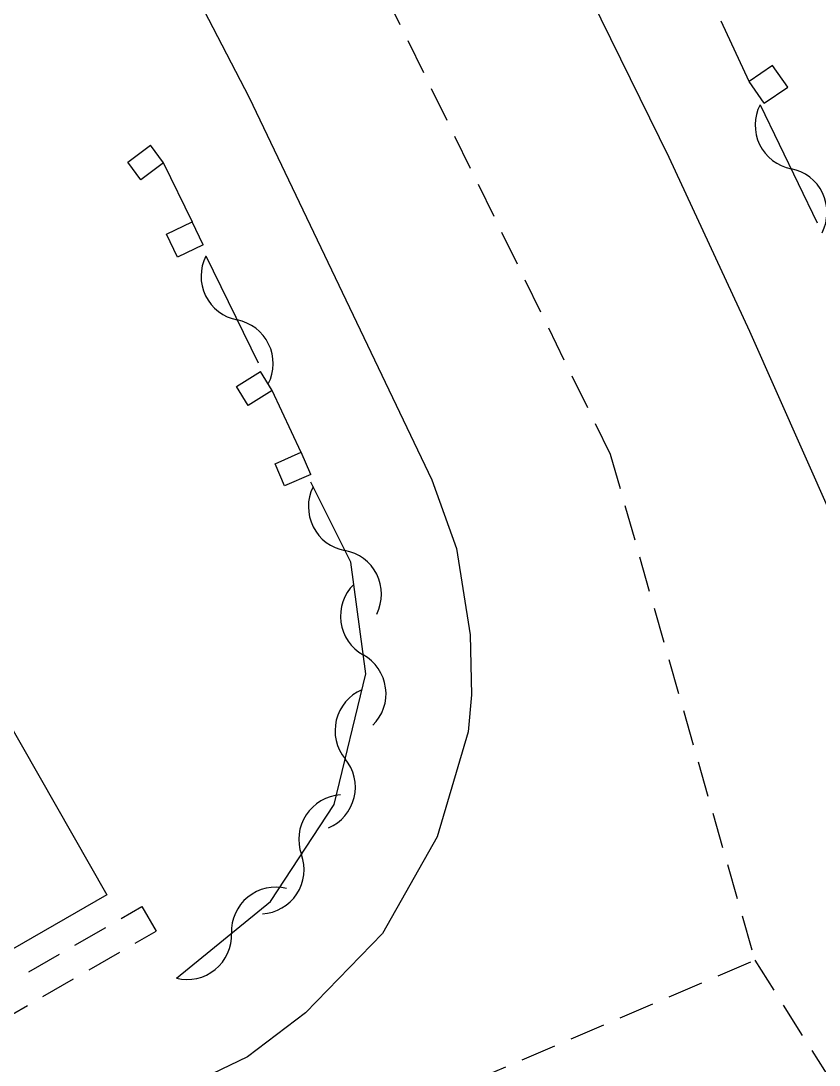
# Model space of a CAD drawing. Header units: millimetres. Extents: x 134000 to 135000, y 131000 to 132000.
# Drawn here: x 134265.83 to 134277.06, y 131435.9 to 131450.59 of the extents above; entities that cross this region are included whole.
import ezdxf

# ---------------------------------------------------------------- set-up
doc = ezdxf.new("R2010")
doc.units = ezdxf.units.MM
doc.linetypes.add('DASHED', pattern=[0.75, 0.5, -0.25])
doc.layers.get('0').update_dxf_attribs({"linetype": 'CONTINUOUS'})
for name, color, linetype in [('W0001', 6, 'DASHED'), ('W0008', 7, 'CONTINUOUS'), ('W0100', 7, 'CONTINUOUS'), ('W0105', 7, 'CONTINUOUS'), ('W0112', 1, 'DASHED'), ('W0310', 3, 'CONTINUOUS')]:
    doc.layers.add(name, color=color, linetype=linetype)

# ---------------------------------------------------------------- blocks, each defined once
blk = doc.blocks.new('t310o')
at = {"color": 0, "linetype": 'Continuous'}
for centre, start, end in [((0.5, -0.375), 36.8699, 143.1303), ((-0.5, 0.375), 216.8699, 323.1304)]:
    blk.add_arc(centre, 0.625, start, end, dxfattribs=at)

msp = doc.modelspace()

# ---------------------------------------------------------------- linework, layer by layer
at = {"layer": 'W0001'}
for points in [[(134264.713, 131462.062), (134269.294, 131454.356), (134274.122, 131444.494), (134276.155, 131437.378), (134279.836, 131431.562), (134292.24, 131403.859), (134298.388, 131390.024), (134300.942, 131383.918), (134304.039, 131376.07), (134310.323, 131359.694), (134326.292, 131341.759)], [(134130.036, 131341.852), (134133.158, 131344.527), (134135.776, 131346.514), (134147.01, 131354.496), (134156.655, 131361.328), (134160.164, 131364.318), (134163.596, 131367.916), (134168.082, 131372.26), (134174.206, 131376.706), (134191.15, 131388.734), (134222.086, 131410.692), (134236.134, 131420.666), (134240.456, 131423.624), (134245.467, 131426.29), (134250.698, 131428.331), (134259.606, 131431.258), (134270.122, 131434.798), (134276.155, 131437.378)]]:
    msp.add_lwpolyline(points, dxfattribs=at)
at = {"layer": 'W0008'}
for points in [[(134295.372, 131402.919), (134292.927, 131408.339), (134286.678, 131422.413), (134279.344, 131438.879), (134279.144, 131439.333), (134276.088, 131446.222), (134274.951, 131448.668), (134273.451, 131451.727), (134270.866, 131456.681), (134269.03, 131459.781), (134267.466, 131462.312), (134266.924, 131463.184)], [(134262.596, 131460.797), (134263.194, 131459.829), (134264.36, 131457.978), (134267.256, 131452.959), (134269.043, 131449.51), (134271.614, 131444.133), (134271.958, 131443.169), (134272.151, 131441.956), (134272.17, 131441.109), (134272.122, 131440.592), (134271.687, 131439.113), (134270.916, 131437.754), (134269.834, 131436.639), (134269.016, 131436.021), (134268.521, 131435.782), (134267.107, 131435.27), (134259.237, 131432.707)]]:
    msp.add_lwpolyline(points, dxfattribs=at)
at = {"layer": 'W0100'}
msp.add_lwpolyline([(134263.915, 131443.768), (134267.037, 131438.3), (134260.21, 131434.368)], dxfattribs=at)
at = {"layer": 'W0105'}
for p, q in [((134276.077, 131449.737), (134275.684, 131450.586)), ((134268.246, 131447.758), (134267.838, 131448.592)), ((134269.772, 131444.521), (134269.367, 131445.391))]:
    msp.add_line(p, q, dxfattribs=at)
at = {"layer": 'W0112'}
for points in [[(134276.289, 131449.43), (134276.618, 131449.658), (134276.406, 131449.964), (134276.077, 131449.737), (134276.077, 131449.737), (134276.077, 131449.737), (134276.077, 131449.737), (134276.077, 131449.737), (134276.077, 131449.737), (134276.077, 131449.737), (134276.077, 131449.737), (134276.077, 131449.737), (134276.077, 131449.737), (134276.077, 131449.737), (134276.077, 131449.737), (134276.077, 131449.737), (134276.077, 131449.737), (134276.077, 131449.737), (134276.077, 131449.737), (134276.077, 131449.737), (134276.077, 131449.737), (134276.077, 131449.737), (134276.077, 131449.737), (134276.077, 131449.737), (134276.077, 131449.737), (134276.077, 131449.737), (134276.077, 131449.737), (134276.077, 131449.737), (134276.077, 131449.737), (134276.077, 131449.737), (134276.077, 131449.737), (134276.077, 131449.737), (134276.077, 131449.737), (134276.077, 131449.737), (134276.077, 131449.737), (134276.077, 131449.737), (134276.077, 131449.737), (134276.077, 131449.737), (134276.077, 131449.737), (134276.077, 131449.737), (134276.077, 131449.737), (134276.077, 131449.737), (134276.077, 131449.737), (134276.077, 131449.737), (134276.077, 131449.737), (134276.077, 131449.737), (134276.077, 131449.737), (134276.077, 131449.737), (134276.077, 131449.737), (134276.077, 131449.737), (134276.077, 131449.737), (134276.077, 131449.737), (134276.077, 131449.737), (134276.077, 131449.737), (134276.077, 131449.737), (134276.077, 131449.737), (134276.077, 131449.737), (134276.077, 131449.737), (134276.077, 131449.737), (134276.077, 131449.737), (134276.077, 131449.737), (134276.077, 131449.737), (134276.077, 131449.737), (134276.077, 131449.737), (134276.077, 131449.737), (134276.077, 131449.737), (134276.077, 131449.737), (134276.077, 131449.737), (134276.077, 131449.737), (134276.077, 131449.737), (134276.077, 131449.737), (134276.077, 131449.737), (134276.077, 131449.737), (134276.077, 131449.737), (134276.077, 131449.737), (134276.077, 131449.737), (134276.077, 131449.737), (134276.077, 131449.737), (134276.077, 131449.737), (134276.077, 131449.737), (134276.077, 131449.737), (134276.077, 131449.737), (134276.077, 131449.737), (134276.077, 131449.737), (134276.077, 131449.737), (134276.077, 131449.737), (134276.077, 131449.737), (134276.077, 131449.737), (134276.077, 131449.737), (134276.077, 131449.737), (134276.077, 131449.737), (134276.077, 131449.737), (134276.077, 131449.737), (134276.077, 131449.737), (134276.077, 131449.737), (134276.077, 131449.737), (134276.077, 131449.737), (134276.077, 131449.737), (134276.077, 131449.737), (134276.077, 131449.737), (134276.077, 131449.737), (134276.077, 131449.737), (134276.077, 131449.737), (134276.077, 131449.737), (134276.077, 131449.737), (134276.077, 131449.737), (134276.077, 131449.737), (134276.077, 131449.737), (134276.077, 131449.737), (134276.077, 131449.737), (134276.077, 131449.737), (134276.077, 131449.737), (134276.077, 131449.737), (134276.077, 131449.737), (134276.077, 131449.737), (134276.077, 131449.737), (134276.077, 131449.737), (134276.077, 131449.737), (134276.077, 131449.737), (134276.077, 131449.737)], [(134276.289, 131449.43), (134276.077, 131449.737), (134276.077, 131449.737), (134276.077, 131449.737), (134276.077, 131449.737), (134276.077, 131449.737), (134276.077, 131449.737), (134276.077, 131449.737), (134276.077, 131449.737), (134276.077, 131449.737), (134276.077, 131449.737), (134276.077, 131449.737), (134276.077, 131449.737), (134276.077, 131449.737), (134276.077, 131449.737), (134276.077, 131449.737), (134276.077, 131449.737), (134276.077, 131449.737), (134276.077, 131449.737), (134276.077, 131449.737), (134276.077, 131449.737), (134276.077, 131449.737), (134276.077, 131449.737), (134276.077, 131449.737), (134276.077, 131449.737), (134276.077, 131449.737), (134276.077, 131449.737), (134276.077, 131449.737), (134276.077, 131449.737), (134276.077, 131449.737), (134276.077, 131449.737), (134276.077, 131449.737), (134276.077, 131449.737), (134276.077, 131449.737), (134276.077, 131449.737), (134276.077, 131449.737), (134276.077, 131449.737), (134276.077, 131449.737), (134276.077, 131449.737), (134276.077, 131449.737), (134276.077, 131449.737), (134276.077, 131449.737), (134276.077, 131449.737), (134276.077, 131449.737), (134276.077, 131449.737), (134276.077, 131449.737), (134276.077, 131449.737), (134276.077, 131449.737), (134276.077, 131449.737), (134276.077, 131449.737), (134276.077, 131449.737), (134276.077, 131449.737), (134276.077, 131449.737), (134276.077, 131449.737), (134276.077, 131449.737), (134276.077, 131449.737), (134276.077, 131449.737), (134276.077, 131449.737), (134276.077, 131449.737), (134276.077, 131449.737), (134276.077, 131449.737), (134276.077, 131449.737), (134276.077, 131449.737), (134276.077, 131449.737), (134276.077, 131449.737), (134276.077, 131449.737), (134276.077, 131449.737), (134276.077, 131449.737), (134276.077, 131449.737), (134276.077, 131449.737), (134276.077, 131449.737), (134276.077, 131449.737), (134276.077, 131449.737), (134276.077, 131449.737), (134276.077, 131449.737), (134276.077, 131449.737), (134276.077, 131449.737), (134276.077, 131449.737), (134276.077, 131449.737), (134276.077, 131449.737), (134276.077, 131449.737), (134276.077, 131449.737), (134276.077, 131449.737), (134276.077, 131449.737), (134276.077, 131449.737), (134276.077, 131449.737), (134276.077, 131449.737), (134276.077, 131449.737), (134276.077, 131449.737), (134276.077, 131449.737), (134276.077, 131449.737), (134276.077, 131449.737), (134276.077, 131449.737), (134276.077, 131449.737), (134276.077, 131449.737), (134276.077, 131449.737), (134276.077, 131449.737), (134276.077, 131449.737), (134276.077, 131449.737), (134276.077, 131449.737), (134276.077, 131449.737), (134276.077, 131449.737), (134276.077, 131449.737), (134276.077, 131449.737), (134276.077, 131449.737), (134276.077, 131449.737), (134276.077, 131449.737), (134276.077, 131449.737), (134276.077, 131449.737), (134276.077, 131449.737), (134276.077, 131449.737), (134276.077, 131449.737), (134276.077, 131449.737), (134276.077, 131449.737), (134276.077, 131449.737), (134276.077, 131449.737), (134276.077, 131449.737), (134276.077, 131449.737), (134276.077, 131449.737), (134276.077, 131449.737)], [(134267.838, 131448.591), (134267.516, 131448.355), (134267.333, 131448.604), (134267.655, 131448.841), (134267.655, 131448.841), (134267.655, 131448.841), (134267.655, 131448.841), (134267.655, 131448.841), (134267.655, 131448.841), (134267.655, 131448.841), (134267.655, 131448.841), (134267.655, 131448.841), (134267.655, 131448.841), (134267.655, 131448.841), (134267.655, 131448.841), (134267.655, 131448.841), (134267.655, 131448.841), (134267.655, 131448.841), (134267.655, 131448.841), (134267.655, 131448.841), (134267.655, 131448.841), (134267.655, 131448.841), (134267.655, 131448.841), (134267.655, 131448.841), (134267.655, 131448.841), (134267.655, 131448.841), (134267.655, 131448.841), (134267.655, 131448.841), (134267.655, 131448.841), (134267.655, 131448.841), (134267.655, 131448.841), (134267.655, 131448.841), (134267.655, 131448.841), (134267.655, 131448.841), (134267.655, 131448.841), (134267.655, 131448.841), (134267.655, 131448.841), (134267.655, 131448.841), (134267.655, 131448.841), (134267.655, 131448.841), (134267.655, 131448.841), (134267.655, 131448.841), (134267.655, 131448.841), (134267.655, 131448.841), (134267.655, 131448.841), (134267.655, 131448.841), (134267.655, 131448.841), (134267.655, 131448.841), (134267.655, 131448.841), (134267.655, 131448.841), (134267.655, 131448.841), (134267.655, 131448.841), (134267.655, 131448.841), (134267.655, 131448.841), (134267.655, 131448.841), (134267.655, 131448.841), (134267.655, 131448.841), (134267.655, 131448.841), (134267.655, 131448.841), (134267.655, 131448.841), (134267.655, 131448.841), (134267.655, 131448.841), (134267.655, 131448.841), (134267.655, 131448.841), (134267.655, 131448.841), (134267.655, 131448.841), (134267.655, 131448.841), (134267.655, 131448.841), (134267.655, 131448.841), (134267.655, 131448.841), (134267.655, 131448.841), (134267.655, 131448.841), (134267.655, 131448.841), (134267.655, 131448.841), (134267.655, 131448.841), (134267.655, 131448.841), (134267.655, 131448.841), (134267.655, 131448.841), (134267.655, 131448.841), (134267.655, 131448.841), (134267.655, 131448.841), (134267.655, 131448.841), (134267.655, 131448.841), (134267.655, 131448.841), (134267.655, 131448.841), (134267.655, 131448.841), (134267.655, 131448.841), (134267.655, 131448.841), (134267.655, 131448.841), (134267.655, 131448.841), (134267.655, 131448.841), (134267.655, 131448.841), (134267.655, 131448.841), (134267.655, 131448.841), (134267.655, 131448.841), (134267.655, 131448.841), (134267.655, 131448.841), (134267.655, 131448.841), (134267.655, 131448.841), (134267.655, 131448.841), (134267.655, 131448.841), (134267.655, 131448.841), (134267.655, 131448.841), (134267.655, 131448.841), (134267.655, 131448.841), (134267.655, 131448.841), (134267.655, 131448.841), (134267.655, 131448.841), (134267.655, 131448.841), (134267.655, 131448.841), (134267.655, 131448.841), (134267.655, 131448.841), (134267.655, 131448.841), (134267.655, 131448.841), (134267.655, 131448.841), (134267.655, 131448.841), (134267.655, 131448.841), (134267.655, 131448.841), (134267.655, 131448.841), (134267.655, 131448.841)], [(134267.838, 131448.591), (134267.655, 131448.841), (134267.655, 131448.841), (134267.655, 131448.841), (134267.655, 131448.841), (134267.655, 131448.841), (134267.655, 131448.841), (134267.655, 131448.841), (134267.655, 131448.841), (134267.655, 131448.841), (134267.655, 131448.841), (134267.655, 131448.841), (134267.655, 131448.841), (134267.655, 131448.841), (134267.655, 131448.841), (134267.655, 131448.841), (134267.655, 131448.841), (134267.655, 131448.841), (134267.655, 131448.841), (134267.655, 131448.841), (134267.655, 131448.841), (134267.655, 131448.841), (134267.655, 131448.841), (134267.655, 131448.841), (134267.655, 131448.841), (134267.655, 131448.841), (134267.655, 131448.841), (134267.655, 131448.841), (134267.655, 131448.841), (134267.655, 131448.841), (134267.655, 131448.841), (134267.655, 131448.841), (134267.655, 131448.841), (134267.655, 131448.841), (134267.655, 131448.841), (134267.655, 131448.841), (134267.655, 131448.841), (134267.655, 131448.841), (134267.655, 131448.841), (134267.655, 131448.841), (134267.655, 131448.841), (134267.655, 131448.841), (134267.655, 131448.841), (134267.655, 131448.841), (134267.655, 131448.841), (134267.655, 131448.841), (134267.655, 131448.841), (134267.655, 131448.841), (134267.655, 131448.841), (134267.655, 131448.841), (134267.655, 131448.841), (134267.655, 131448.841), (134267.655, 131448.841), (134267.655, 131448.841), (134267.655, 131448.841), (134267.655, 131448.841), (134267.655, 131448.841), (134267.655, 131448.841), (134267.655, 131448.841), (134267.655, 131448.841), (134267.655, 131448.841), (134267.655, 131448.841), (134267.655, 131448.841), (134267.655, 131448.841), (134267.655, 131448.841), (134267.655, 131448.841), (134267.655, 131448.841), (134267.655, 131448.841), (134267.655, 131448.841), (134267.655, 131448.841), (134267.655, 131448.841), (134267.655, 131448.841), (134267.655, 131448.841), (134267.655, 131448.841), (134267.655, 131448.841), (134267.655, 131448.841), (134267.655, 131448.841), (134267.655, 131448.841), (134267.655, 131448.841), (134267.655, 131448.841), (134267.655, 131448.841), (134267.655, 131448.841), (134267.655, 131448.841), (134267.655, 131448.841), (134267.655, 131448.841), (134267.655, 131448.841), (134267.655, 131448.841), (134267.655, 131448.841), (134267.655, 131448.841), (134267.655, 131448.841), (134267.655, 131448.841), (134267.655, 131448.841), (134267.655, 131448.841), (134267.655, 131448.841), (134267.655, 131448.841), (134267.655, 131448.841), (134267.655, 131448.841), (134267.655, 131448.841), (134267.655, 131448.841), (134267.655, 131448.841), (134267.655, 131448.841), (134267.655, 131448.841), (134267.655, 131448.841), (134267.655, 131448.841), (134267.655, 131448.841), (134267.655, 131448.841), (134267.655, 131448.841), (134267.655, 131448.841), (134267.655, 131448.841), (134267.655, 131448.841), (134267.655, 131448.841), (134267.655, 131448.841), (134267.655, 131448.841), (134267.655, 131448.841), (134267.655, 131448.841), (134267.655, 131448.841), (134267.655, 131448.841), (134267.655, 131448.841), (134267.655, 131448.841), (134267.655, 131448.841)], [(134268.395, 131447.442), (134268.035, 131447.268), (134267.88, 131447.589), (134268.241, 131447.763), (134268.241, 131447.763), (134268.241, 131447.763), (134268.241, 131447.763), (134268.241, 131447.763), (134268.241, 131447.763), (134268.241, 131447.763), (134268.241, 131447.763), (134268.241, 131447.763), (134268.241, 131447.763), (134268.241, 131447.763), (134268.241, 131447.763), (134268.241, 131447.763), (134268.241, 131447.763), (134268.241, 131447.763), (134268.241, 131447.763), (134268.241, 131447.763), (134268.241, 131447.763), (134268.241, 131447.763), (134268.241, 131447.763), (134268.241, 131447.763), (134268.241, 131447.763), (134268.241, 131447.763), (134268.241, 131447.763), (134268.241, 131447.763), (134268.241, 131447.763), (134268.241, 131447.763), (134268.241, 131447.763), (134268.241, 131447.763), (134268.241, 131447.763), (134268.241, 131447.763), (134268.241, 131447.763), (134268.241, 131447.763), (134268.241, 131447.763), (134268.241, 131447.763), (134268.241, 131447.763), (134268.241, 131447.763), (134268.241, 131447.763), (134268.241, 131447.763), (134268.241, 131447.763), (134268.241, 131447.763), (134268.241, 131447.763), (134268.241, 131447.763), (134268.241, 131447.763), (134268.241, 131447.763), (134268.241, 131447.763), (134268.241, 131447.763), (134268.241, 131447.763), (134268.241, 131447.763), (134268.241, 131447.763), (134268.241, 131447.763), (134268.241, 131447.763), (134268.241, 131447.763), (134268.241, 131447.763), (134268.241, 131447.763), (134268.241, 131447.763), (134268.241, 131447.763), (134268.241, 131447.763), (134268.241, 131447.763), (134268.241, 131447.763), (134268.241, 131447.763), (134268.241, 131447.763), (134268.241, 131447.763), (134268.241, 131447.763), (134268.241, 131447.763), (134268.241, 131447.763), (134268.241, 131447.763), (134268.241, 131447.763), (134268.241, 131447.763), (134268.241, 131447.763), (134268.241, 131447.763), (134268.241, 131447.763), (134268.241, 131447.763), (134268.241, 131447.763), (134268.241, 131447.763), (134268.241, 131447.763), (134268.241, 131447.763), (134268.241, 131447.763), (134268.241, 131447.763), (134268.241, 131447.763), (134268.241, 131447.763), (134268.241, 131447.763), (134268.241, 131447.763), (134268.241, 131447.763), (134268.241, 131447.763), (134268.241, 131447.763), (134268.241, 131447.763), (134268.241, 131447.763), (134268.241, 131447.763), (134268.241, 131447.763), (134268.241, 131447.763), (134268.241, 131447.763), (134268.241, 131447.763), (134268.241, 131447.763), (134268.241, 131447.763), (134268.241, 131447.763), (134268.241, 131447.763), (134268.241, 131447.763), (134268.241, 131447.763), (134268.241, 131447.763), (134268.241, 131447.763), (134268.241, 131447.763), (134268.241, 131447.763), (134268.241, 131447.763), (134268.241, 131447.763), (134268.241, 131447.763), (134268.241, 131447.763), (134268.241, 131447.763), (134268.241, 131447.763), (134268.241, 131447.763), (134268.241, 131447.763), (134268.241, 131447.763), (134268.241, 131447.763), (134268.241, 131447.763), (134268.241, 131447.763), (134268.241, 131447.763), (134268.241, 131447.763)], [(134268.395, 131447.442), (134268.241, 131447.763), (134268.241, 131447.763), (134268.241, 131447.763), (134268.241, 131447.763), (134268.241, 131447.763), (134268.241, 131447.763), (134268.241, 131447.763), (134268.241, 131447.763), (134268.241, 131447.763), (134268.241, 131447.763), (134268.241, 131447.763), (134268.241, 131447.763), (134268.241, 131447.763), (134268.241, 131447.763), (134268.241, 131447.763), (134268.241, 131447.763), (134268.241, 131447.763), (134268.241, 131447.763), (134268.241, 131447.763), (134268.241, 131447.763), (134268.241, 131447.763), (134268.241, 131447.763), (134268.241, 131447.763), (134268.241, 131447.763), (134268.241, 131447.763), (134268.241, 131447.763), (134268.241, 131447.763), (134268.241, 131447.763), (134268.241, 131447.763), (134268.241, 131447.763), (134268.241, 131447.763), (134268.241, 131447.763), (134268.241, 131447.763), (134268.241, 131447.763), (134268.241, 131447.763), (134268.241, 131447.763), (134268.241, 131447.763), (134268.241, 131447.763), (134268.241, 131447.763), (134268.241, 131447.763), (134268.241, 131447.763), (134268.241, 131447.763), (134268.241, 131447.763), (134268.241, 131447.763), (134268.241, 131447.763), (134268.241, 131447.763), (134268.241, 131447.763), (134268.241, 131447.763), (134268.241, 131447.763), (134268.241, 131447.763), (134268.241, 131447.763), (134268.241, 131447.763), (134268.241, 131447.763), (134268.241, 131447.763), (134268.241, 131447.763), (134268.241, 131447.763), (134268.241, 131447.763), (134268.241, 131447.763), (134268.241, 131447.763), (134268.241, 131447.763), (134268.241, 131447.763), (134268.241, 131447.763), (134268.241, 131447.763), (134268.241, 131447.763), (134268.241, 131447.763), (134268.241, 131447.763), (134268.241, 131447.763), (134268.241, 131447.763), (134268.241, 131447.763), (134268.241, 131447.763), (134268.241, 131447.763), (134268.241, 131447.763), (134268.241, 131447.763), (134268.241, 131447.763), (134268.241, 131447.763), (134268.241, 131447.763), (134268.241, 131447.763), (134268.241, 131447.763), (134268.241, 131447.763), (134268.241, 131447.763), (134268.241, 131447.763), (134268.241, 131447.763), (134268.241, 131447.763), (134268.241, 131447.763), (134268.241, 131447.763), (134268.241, 131447.763), (134268.241, 131447.763), (134268.241, 131447.763), (134268.241, 131447.763), (134268.241, 131447.763), (134268.241, 131447.763), (134268.241, 131447.763), (134268.241, 131447.763), (134268.241, 131447.763), (134268.241, 131447.763), (134268.241, 131447.763), (134268.241, 131447.763), (134268.241, 131447.763), (134268.241, 131447.763), (134268.241, 131447.763), (134268.241, 131447.763), (134268.241, 131447.763), (134268.241, 131447.763), (134268.241, 131447.763), (134268.241, 131447.763), (134268.241, 131447.763), (134268.241, 131447.763), (134268.241, 131447.763), (134268.241, 131447.763), (134268.241, 131447.763), (134268.241, 131447.763), (134268.241, 131447.763), (134268.241, 131447.763), (134268.241, 131447.763), (134268.241, 131447.763), (134268.241, 131447.763), (134268.241, 131447.763), (134268.241, 131447.763), (134268.241, 131447.763)], [(134269.367, 131445.391), (134269.027, 131445.181), (134268.862, 131445.449), (134269.202, 131445.659), (134269.202, 131445.659), (134269.202, 131445.659), (134269.202, 131445.659), (134269.202, 131445.659), (134269.202, 131445.659), (134269.202, 131445.659), (134269.202, 131445.659), (134269.202, 131445.659), (134269.202, 131445.659), (134269.202, 131445.659), (134269.202, 131445.659), (134269.202, 131445.659), (134269.202, 131445.659), (134269.202, 131445.659), (134269.202, 131445.659), (134269.202, 131445.659), (134269.202, 131445.659), (134269.202, 131445.659), (134269.202, 131445.659), (134269.202, 131445.659), (134269.202, 131445.659), (134269.202, 131445.659), (134269.202, 131445.659), (134269.202, 131445.659), (134269.202, 131445.659), (134269.202, 131445.659), (134269.202, 131445.659), (134269.202, 131445.659), (134269.202, 131445.659), (134269.202, 131445.659), (134269.202, 131445.659), (134269.202, 131445.659), (134269.202, 131445.659), (134269.202, 131445.659), (134269.202, 131445.659), (134269.202, 131445.659), (134269.202, 131445.659), (134269.202, 131445.659), (134269.202, 131445.659), (134269.202, 131445.659), (134269.202, 131445.659), (134269.202, 131445.659), (134269.202, 131445.659), (134269.202, 131445.659), (134269.202, 131445.659), (134269.202, 131445.659), (134269.202, 131445.659), (134269.202, 131445.659), (134269.202, 131445.659), (134269.202, 131445.659), (134269.202, 131445.659), (134269.202, 131445.659), (134269.202, 131445.659), (134269.202, 131445.659), (134269.202, 131445.659), (134269.202, 131445.659), (134269.202, 131445.659), (134269.202, 131445.659), (134269.202, 131445.659), (134269.202, 131445.659), (134269.202, 131445.659), (134269.202, 131445.659), (134269.202, 131445.659), (134269.202, 131445.659), (134269.202, 131445.659), (134269.202, 131445.659), (134269.202, 131445.659), (134269.202, 131445.659), (134269.202, 131445.659), (134269.202, 131445.659), (134269.202, 131445.659), (134269.202, 131445.659), (134269.202, 131445.659), (134269.202, 131445.659), (134269.202, 131445.659), (134269.202, 131445.659), (134269.202, 131445.659), (134269.202, 131445.659), (134269.202, 131445.659), (134269.202, 131445.659), (134269.202, 131445.659), (134269.202, 131445.659), (134269.202, 131445.659), (134269.202, 131445.659), (134269.202, 131445.659), (134269.202, 131445.659), (134269.202, 131445.659), (134269.202, 131445.659), (134269.202, 131445.659), (134269.202, 131445.659), (134269.202, 131445.659), (134269.202, 131445.659), (134269.202, 131445.659), (134269.202, 131445.659), (134269.202, 131445.659), (134269.202, 131445.659), (134269.202, 131445.659), (134269.202, 131445.659), (134269.202, 131445.659), (134269.202, 131445.659), (134269.202, 131445.659), (134269.202, 131445.659), (134269.202, 131445.659), (134269.202, 131445.659), (134269.202, 131445.659), (134269.202, 131445.659), (134269.202, 131445.659), (134269.202, 131445.659), (134269.202, 131445.659), (134269.202, 131445.659), (134269.202, 131445.659), (134269.202, 131445.659), (134269.202, 131445.659), (134269.202, 131445.659), (134269.202, 131445.659), (134269.202, 131445.659)], [(134269.367, 131445.391), (134269.202, 131445.659), (134269.202, 131445.659), (134269.202, 131445.659), (134269.202, 131445.659), (134269.202, 131445.659), (134269.202, 131445.659), (134269.202, 131445.659), (134269.202, 131445.659), (134269.202, 131445.659), (134269.202, 131445.659), (134269.202, 131445.659), (134269.202, 131445.659), (134269.202, 131445.659), (134269.202, 131445.659), (134269.202, 131445.659), (134269.202, 131445.659), (134269.202, 131445.659), (134269.202, 131445.659), (134269.202, 131445.659), (134269.202, 131445.659), (134269.202, 131445.659), (134269.202, 131445.659), (134269.202, 131445.659), (134269.202, 131445.659), (134269.202, 131445.659), (134269.202, 131445.659), (134269.202, 131445.659), (134269.202, 131445.659), (134269.202, 131445.659), (134269.202, 131445.659), (134269.202, 131445.659), (134269.202, 131445.659), (134269.202, 131445.659), (134269.202, 131445.659), (134269.202, 131445.659), (134269.202, 131445.659), (134269.202, 131445.659), (134269.202, 131445.659), (134269.202, 131445.659), (134269.202, 131445.659), (134269.202, 131445.659), (134269.202, 131445.659), (134269.202, 131445.659), (134269.202, 131445.659), (134269.202, 131445.659), (134269.202, 131445.659), (134269.202, 131445.659), (134269.202, 131445.659), (134269.202, 131445.659), (134269.202, 131445.659), (134269.202, 131445.659), (134269.202, 131445.659), (134269.202, 131445.659), (134269.202, 131445.659), (134269.202, 131445.659), (134269.202, 131445.659), (134269.202, 131445.659), (134269.202, 131445.659), (134269.202, 131445.659), (134269.202, 131445.659), (134269.202, 131445.659), (134269.202, 131445.659), (134269.202, 131445.659), (134269.202, 131445.659), (134269.202, 131445.659), (134269.202, 131445.659), (134269.202, 131445.659), (134269.202, 131445.659), (134269.202, 131445.659), (134269.202, 131445.659), (134269.202, 131445.659), (134269.202, 131445.659), (134269.202, 131445.659), (134269.202, 131445.659), (134269.202, 131445.659), (134269.202, 131445.659), (134269.202, 131445.659), (134269.202, 131445.659), (134269.202, 131445.659), (134269.202, 131445.659), (134269.202, 131445.659), (134269.202, 131445.659), (134269.202, 131445.659), (134269.202, 131445.659), (134269.202, 131445.659), (134269.202, 131445.659), (134269.202, 131445.659), (134269.202, 131445.659), (134269.202, 131445.659), (134269.202, 131445.659), (134269.202, 131445.659), (134269.202, 131445.659), (134269.202, 131445.659), (134269.202, 131445.659), (134269.202, 131445.659), (134269.202, 131445.659), (134269.202, 131445.659), (134269.202, 131445.659), (134269.202, 131445.659), (134269.202, 131445.659), (134269.202, 131445.659), (134269.202, 131445.659), (134269.202, 131445.659), (134269.202, 131445.659), (134269.202, 131445.659), (134269.202, 131445.659), (134269.202, 131445.659), (134269.202, 131445.659), (134269.202, 131445.659), (134269.202, 131445.659), (134269.202, 131445.659), (134269.202, 131445.659), (134269.202, 131445.659), (134269.202, 131445.659), (134269.202, 131445.659), (134269.202, 131445.659), (134269.202, 131445.659), (134269.202, 131445.659), (134269.202, 131445.659)], [(134269.908, 131444.211), (134269.541, 131444.051), (134269.406, 131444.361), (134269.772, 131444.522), (134269.772, 131444.522), (134269.772, 131444.522), (134269.772, 131444.522), (134269.772, 131444.522), (134269.772, 131444.522), (134269.772, 131444.522), (134269.772, 131444.522), (134269.772, 131444.522), (134269.772, 131444.522), (134269.772, 131444.522), (134269.772, 131444.522), (134269.772, 131444.522), (134269.772, 131444.522), (134269.772, 131444.522), (134269.772, 131444.522), (134269.772, 131444.522), (134269.772, 131444.522), (134269.772, 131444.522), (134269.772, 131444.522), (134269.772, 131444.522), (134269.772, 131444.522), (134269.772, 131444.522), (134269.772, 131444.522), (134269.772, 131444.522), (134269.772, 131444.522), (134269.772, 131444.522), (134269.772, 131444.522), (134269.772, 131444.522), (134269.772, 131444.522), (134269.772, 131444.522), (134269.772, 131444.522), (134269.772, 131444.522), (134269.772, 131444.522), (134269.772, 131444.522), (134269.772, 131444.522), (134269.772, 131444.522), (134269.772, 131444.522), (134269.772, 131444.522), (134269.772, 131444.522), (134269.772, 131444.522), (134269.772, 131444.522), (134269.772, 131444.522), (134269.772, 131444.522), (134269.772, 131444.522), (134269.772, 131444.522), (134269.772, 131444.522), (134269.772, 131444.522), (134269.772, 131444.522), (134269.772, 131444.522), (134269.772, 131444.522), (134269.772, 131444.522), (134269.772, 131444.522), (134269.772, 131444.522), (134269.772, 131444.522), (134269.772, 131444.522), (134269.772, 131444.522), (134269.772, 131444.522), (134269.772, 131444.522), (134269.772, 131444.522), (134269.772, 131444.522), (134269.772, 131444.522), (134269.772, 131444.522), (134269.772, 131444.522), (134269.772, 131444.522), (134269.772, 131444.522), (134269.772, 131444.522), (134269.772, 131444.522), (134269.772, 131444.522), (134269.772, 131444.522), (134269.772, 131444.522), (134269.772, 131444.522), (134269.772, 131444.522), (134269.772, 131444.522), (134269.772, 131444.522), (134269.772, 131444.522), (134269.772, 131444.522), (134269.772, 131444.522), (134269.772, 131444.522), (134269.772, 131444.522), (134269.772, 131444.522), (134269.772, 131444.522), (134269.772, 131444.522), (134269.772, 131444.522), (134269.772, 131444.522), (134269.772, 131444.522), (134269.772, 131444.522), (134269.772, 131444.522), (134269.772, 131444.522), (134269.772, 131444.522), (134269.772, 131444.522), (134269.772, 131444.522), (134269.772, 131444.522), (134269.772, 131444.522), (134269.772, 131444.522), (134269.772, 131444.522), (134269.772, 131444.522), (134269.772, 131444.522), (134269.772, 131444.522), (134269.772, 131444.522), (134269.772, 131444.522), (134269.772, 131444.522), (134269.772, 131444.522), (134269.772, 131444.522), (134269.772, 131444.522), (134269.772, 131444.522), (134269.772, 131444.522), (134269.772, 131444.522), (134269.772, 131444.522), (134269.772, 131444.522), (134269.772, 131444.522), (134269.772, 131444.522), (134269.772, 131444.522), (134269.772, 131444.522), (134269.772, 131444.522), (134269.772, 131444.522), (134269.772, 131444.522)], [(134269.908, 131444.211), (134269.772, 131444.522), (134269.772, 131444.522), (134269.772, 131444.522), (134269.772, 131444.522), (134269.772, 131444.522), (134269.772, 131444.522), (134269.772, 131444.522), (134269.772, 131444.522), (134269.772, 131444.522), (134269.772, 131444.522), (134269.772, 131444.522), (134269.772, 131444.522), (134269.772, 131444.522), (134269.772, 131444.522), (134269.772, 131444.522), (134269.772, 131444.522), (134269.772, 131444.522), (134269.772, 131444.522), (134269.772, 131444.522), (134269.772, 131444.522), (134269.772, 131444.522), (134269.772, 131444.522), (134269.772, 131444.522), (134269.772, 131444.522), (134269.772, 131444.522), (134269.772, 131444.522), (134269.772, 131444.522), (134269.772, 131444.522), (134269.772, 131444.522), (134269.772, 131444.522), (134269.772, 131444.522), (134269.772, 131444.522), (134269.772, 131444.522), (134269.772, 131444.522), (134269.772, 131444.522), (134269.772, 131444.522), (134269.772, 131444.522), (134269.772, 131444.522), (134269.772, 131444.522), (134269.772, 131444.522), (134269.772, 131444.522), (134269.772, 131444.522), (134269.772, 131444.522), (134269.772, 131444.522), (134269.772, 131444.522), (134269.772, 131444.522), (134269.772, 131444.522), (134269.772, 131444.522), (134269.772, 131444.522), (134269.772, 131444.522), (134269.772, 131444.522), (134269.772, 131444.522), (134269.772, 131444.522), (134269.772, 131444.522), (134269.772, 131444.522), (134269.772, 131444.522), (134269.772, 131444.522), (134269.772, 131444.522), (134269.772, 131444.522), (134269.772, 131444.522), (134269.772, 131444.522), (134269.772, 131444.522), (134269.772, 131444.522), (134269.772, 131444.522), (134269.772, 131444.522), (134269.772, 131444.522), (134269.772, 131444.522), (134269.772, 131444.522), (134269.772, 131444.522), (134269.772, 131444.522), (134269.772, 131444.522), (134269.772, 131444.522), (134269.772, 131444.522), (134269.772, 131444.522), (134269.772, 131444.522), (134269.772, 131444.522), (134269.772, 131444.522), (134269.772, 131444.522), (134269.772, 131444.522), (134269.772, 131444.522), (134269.772, 131444.522), (134269.772, 131444.522), (134269.772, 131444.522), (134269.772, 131444.522), (134269.772, 131444.522), (134269.772, 131444.522), (134269.772, 131444.522), (134269.772, 131444.522), (134269.772, 131444.522), (134269.772, 131444.522), (134269.772, 131444.522), (134269.772, 131444.522), (134269.772, 131444.522), (134269.772, 131444.522), (134269.772, 131444.522), (134269.772, 131444.522), (134269.772, 131444.522), (134269.772, 131444.522), (134269.772, 131444.522), (134269.772, 131444.522), (134269.772, 131444.522), (134269.772, 131444.522), (134269.772, 131444.522), (134269.772, 131444.522), (134269.772, 131444.522), (134269.772, 131444.522), (134269.772, 131444.522), (134269.772, 131444.522), (134269.772, 131444.522), (134269.772, 131444.522), (134269.772, 131444.522), (134269.772, 131444.522), (134269.772, 131444.522), (134269.772, 131444.522), (134269.772, 131444.522), (134269.772, 131444.522), (134269.772, 131444.522), (134269.772, 131444.522), (134269.772, 131444.522)], [(134261.392, 131434.593), (134267.531, 131438.133), (134267.731, 131437.786), (134267.731, 131437.786), (134267.731, 131437.786), (134267.731, 131437.786), (134267.731, 131437.786), (134267.731, 131437.786), (134267.731, 131437.786), (134267.731, 131437.786), (134267.731, 131437.786), (134267.731, 131437.786), (134267.731, 131437.786), (134267.731, 131437.786), (134267.731, 131437.786), (134267.731, 131437.786), (134267.731, 131437.786), (134267.731, 131437.786), (134267.731, 131437.786), (134267.731, 131437.786), (134267.731, 131437.786), (134267.731, 131437.786), (134267.731, 131437.786), (134267.731, 131437.786), (134267.731, 131437.786), (134267.731, 131437.786), (134267.731, 131437.786), (134267.731, 131437.786), (134267.731, 131437.786), (134267.731, 131437.786), (134267.731, 131437.786), (134267.731, 131437.786), (134267.731, 131437.786), (134267.731, 131437.786), (134267.731, 131437.786), (134267.731, 131437.786), (134267.731, 131437.786), (134267.731, 131437.786), (134267.731, 131437.786), (134267.731, 131437.786), (134267.731, 131437.786), (134267.731, 131437.786), (134267.731, 131437.786), (134267.731, 131437.786), (134267.731, 131437.786), (134267.731, 131437.786), (134267.731, 131437.786), (134267.731, 131437.786), (134267.731, 131437.786), (134267.731, 131437.786), (134267.731, 131437.786), (134267.731, 131437.786), (134267.731, 131437.786), (134267.731, 131437.786), (134267.731, 131437.786), (134267.731, 131437.786), (134267.731, 131437.786), (134267.731, 131437.786), (134267.731, 131437.786), (134267.731, 131437.786), (134267.731, 131437.786), (134267.731, 131437.786), (134267.731, 131437.786), (134267.731, 131437.786), (134267.731, 131437.786), (134267.731, 131437.786), (134267.731, 131437.786), (134267.731, 131437.786), (134267.731, 131437.786), (134267.731, 131437.786), (134267.731, 131437.786), (134267.731, 131437.786), (134267.731, 131437.786), (134267.731, 131437.786), (134267.731, 131437.786), (134267.731, 131437.786), (134267.731, 131437.786), (134267.731, 131437.786), (134267.731, 131437.786), (134267.731, 131437.786), (134267.731, 131437.786), (134267.731, 131437.786), (134267.731, 131437.786), (134267.731, 131437.786), (134267.731, 131437.786), (134267.731, 131437.786), (134267.731, 131437.786), (134267.731, 131437.786), (134267.731, 131437.786), (134267.731, 131437.786), (134267.731, 131437.786), (134267.731, 131437.786), (134267.731, 131437.786), (134267.731, 131437.786), (134267.731, 131437.786), (134267.731, 131437.786), (134267.731, 131437.786), (134267.731, 131437.786), (134267.731, 131437.786), (134267.731, 131437.786), (134267.731, 131437.786), (134267.731, 131437.786), (134267.731, 131437.786), (134267.731, 131437.786), (134267.731, 131437.786), (134267.731, 131437.786), (134267.731, 131437.786), (134267.731, 131437.786), (134267.731, 131437.786), (134267.731, 131437.786), (134267.731, 131437.786), (134267.731, 131437.786), (134267.731, 131437.786), (134267.731, 131437.786), (134267.731, 131437.786), (134267.731, 131437.786)], [(134261.591, 131434.246), (134267.731, 131437.786), (134267.731, 131437.786), (134267.731, 131437.786), (134267.731, 131437.786), (134267.731, 131437.786), (134267.731, 131437.786), (134267.731, 131437.786), (134267.731, 131437.786), (134267.731, 131437.786), (134267.731, 131437.786), (134267.731, 131437.786), (134267.731, 131437.786), (134267.731, 131437.786), (134267.731, 131437.786), (134267.731, 131437.786), (134267.731, 131437.786), (134267.731, 131437.786), (134267.731, 131437.786), (134267.731, 131437.786), (134267.731, 131437.786), (134267.731, 131437.786), (134267.731, 131437.786), (134267.731, 131437.786), (134267.731, 131437.786), (134267.731, 131437.786), (134267.731, 131437.786), (134267.731, 131437.786), (134267.731, 131437.786), (134267.731, 131437.786), (134267.731, 131437.786), (134267.731, 131437.786), (134267.731, 131437.786), (134267.731, 131437.786), (134267.731, 131437.786), (134267.731, 131437.786), (134267.731, 131437.786), (134267.731, 131437.786), (134267.731, 131437.786), (134267.731, 131437.786), (134267.731, 131437.786), (134267.731, 131437.786), (134267.731, 131437.786), (134267.731, 131437.786), (134267.731, 131437.786), (134267.731, 131437.786), (134267.731, 131437.786), (134267.731, 131437.786), (134267.731, 131437.786), (134267.731, 131437.786), (134267.731, 131437.786), (134267.731, 131437.786), (134267.731, 131437.786), (134267.731, 131437.786), (134267.731, 131437.786), (134267.731, 131437.786), (134267.731, 131437.786), (134267.731, 131437.786), (134267.731, 131437.786), (134267.731, 131437.786), (134267.731, 131437.786), (134267.731, 131437.786), (134267.731, 131437.786), (134267.731, 131437.786), (134267.731, 131437.786), (134267.731, 131437.786), (134267.731, 131437.786), (134267.731, 131437.786), (134267.731, 131437.786), (134267.731, 131437.786), (134267.731, 131437.786), (134267.731, 131437.786), (134267.731, 131437.786), (134267.731, 131437.786), (134267.731, 131437.786), (134267.731, 131437.786), (134267.731, 131437.786), (134267.731, 131437.786), (134267.731, 131437.786), (134267.731, 131437.786), (134267.731, 131437.786), (134267.731, 131437.786), (134267.731, 131437.786), (134267.731, 131437.786), (134267.731, 131437.786), (134267.731, 131437.786), (134267.731, 131437.786), (134267.731, 131437.786), (134267.731, 131437.786), (134267.731, 131437.786), (134267.731, 131437.786), (134267.731, 131437.786), (134267.731, 131437.786), (134267.731, 131437.786), (134267.731, 131437.786), (134267.731, 131437.786), (134267.731, 131437.786), (134267.731, 131437.786), (134267.731, 131437.786), (134267.731, 131437.786), (134267.731, 131437.786), (134267.731, 131437.786), (134267.731, 131437.786), (134267.731, 131437.786), (134267.731, 131437.786), (134267.731, 131437.786), (134267.731, 131437.786), (134267.731, 131437.786), (134267.731, 131437.786), (134267.731, 131437.786), (134267.731, 131437.786), (134267.731, 131437.786), (134267.731, 131437.786), (134267.731, 131437.786), (134267.731, 131437.786), (134267.731, 131437.786), (134267.731, 131437.786)]]:
    msp.add_lwpolyline(points, dxfattribs=at)
at = {"layer": 'W0310'}
for points in [[(134276.23, 131449.41), (134276.23, 131449.41), (134276.23, 131449.41), (134276.23, 131449.41), (134276.23, 131449.41), (134276.23, 131449.41), (134276.23, 131449.41), (134276.23, 131449.41), (134276.23, 131449.41), (134276.23, 131449.41), (134276.23, 131449.41), (134276.23, 131449.41), (134276.23, 131449.41), (134276.23, 131449.41), (134276.23, 131449.41), (134276.23, 131449.41), (134276.23, 131449.41), (134276.23, 131449.41), (134276.23, 131449.41), (134276.23, 131449.41), (134276.23, 131449.41), (134276.23, 131449.41), (134276.23, 131449.41), (134276.23, 131449.41), (134276.23, 131449.41), (134276.23, 131449.41), (134276.23, 131449.41), (134276.23, 131449.41), (134276.23, 131449.41), (134276.23, 131449.41), (134276.23, 131449.41), (134276.23, 131449.41), (134276.23, 131449.41), (134276.23, 131449.41), (134276.23, 131449.41), (134276.23, 131449.41), (134276.23, 131449.41), (134276.23, 131449.41), (134276.23, 131449.41), (134276.23, 131449.41), (134276.23, 131449.41), (134276.23, 131449.41), (134276.23, 131449.41), (134276.23, 131449.41), (134276.23, 131449.41), (134276.23, 131449.41), (134276.23, 131449.41), (134276.23, 131449.41), (134276.23, 131449.41), (134276.23, 131449.41), (134276.23, 131449.41), (134276.23, 131449.41), (134276.23, 131449.41), (134276.23, 131449.41), (134276.23, 131449.41), (134276.23, 131449.41), (134276.23, 131449.41), (134276.23, 131449.41), (134276.23, 131449.41), (134276.23, 131449.41), (134276.23, 131449.41), (134276.23, 131449.41), (134276.23, 131449.41), (134276.23, 131449.41), (134276.23, 131449.41), (134276.23, 131449.41), (134276.23, 131449.41), (134276.23, 131449.41), (134276.23, 131449.41), (134276.23, 131449.41), (134276.23, 131449.41), (134276.23, 131449.41), (134276.23, 131449.41), (134276.23, 131449.41), (134276.23, 131449.41), (134276.23, 131449.41), (134276.23, 131449.41), (134276.23, 131449.41), (134276.23, 131449.41), (134276.23, 131449.41), (134276.23, 131449.41), (134276.23, 131449.41), (134276.23, 131449.41), (134276.23, 131449.41), (134276.23, 131449.41), (134276.23, 131449.41), (134276.23, 131449.41), (134276.23, 131449.41), (134276.23, 131449.41), (134276.23, 131449.41), (134276.23, 131449.41), (134276.23, 131449.41), (134276.23, 131449.41), (134276.23, 131449.41), (134276.23, 131449.41), (134276.23, 131449.41), (134276.23, 131449.41), (134276.23, 131449.41), (134276.23, 131449.41), (134276.23, 131449.41), (134276.23, 131449.41)], [(134276.23, 131449.41), (134276.23, 131449.41), (134276.23, 131449.41), (134276.23, 131449.41), (134276.23, 131449.41), (134276.23, 131449.41), (134276.23, 131449.41), (134276.23, 131449.41), (134276.23, 131449.41), (134276.23, 131449.41), (134276.23, 131449.41), (134276.23, 131449.41), (134276.23, 131449.41), (134276.23, 131449.41), (134276.23, 131449.41), (134276.23, 131449.41), (134276.23, 131449.41), (134276.23, 131449.41), (134276.23, 131449.41), (134277.035, 131447.748)], [(134268.433, 131447.283), (134268.433, 131447.283), (134268.433, 131447.283), (134268.433, 131447.283), (134268.433, 131447.283), (134268.433, 131447.283), (134268.433, 131447.283), (134268.433, 131447.283), (134268.433, 131447.283), (134268.433, 131447.283), (134268.433, 131447.283), (134268.433, 131447.283), (134268.433, 131447.283), (134268.433, 131447.283), (134268.433, 131447.283), (134268.433, 131447.283), (134268.433, 131447.283), (134268.433, 131447.283), (134268.433, 131447.283), (134268.433, 131447.283), (134268.433, 131447.283), (134268.433, 131447.283), (134268.433, 131447.283), (134268.433, 131447.283), (134268.433, 131447.283), (134268.433, 131447.283), (134268.433, 131447.283), (134268.433, 131447.283), (134268.433, 131447.283), (134268.433, 131447.283), (134268.433, 131447.283), (134268.433, 131447.283), (134268.433, 131447.283), (134268.433, 131447.283), (134268.433, 131447.283), (134268.433, 131447.283), (134268.433, 131447.283), (134268.433, 131447.283), (134268.433, 131447.283), (134268.433, 131447.283), (134268.433, 131447.283), (134268.433, 131447.283), (134268.433, 131447.283), (134268.433, 131447.283), (134268.433, 131447.283), (134268.433, 131447.283), (134268.433, 131447.283), (134268.433, 131447.283), (134268.433, 131447.283), (134268.433, 131447.283), (134268.433, 131447.283), (134268.433, 131447.283), (134268.433, 131447.283), (134268.433, 131447.283), (134268.433, 131447.283), (134268.433, 131447.283), (134268.433, 131447.283), (134268.433, 131447.283), (134268.433, 131447.283), (134268.433, 131447.283), (134268.433, 131447.283), (134268.433, 131447.283), (134268.433, 131447.283), (134268.433, 131447.283), (134268.433, 131447.283), (134268.433, 131447.283), (134268.433, 131447.283), (134268.433, 131447.283), (134268.433, 131447.283), (134268.433, 131447.283), (134268.433, 131447.283), (134268.433, 131447.283), (134268.433, 131447.283), (134268.433, 131447.283), (134268.433, 131447.283), (134268.433, 131447.283), (134268.433, 131447.283), (134268.433, 131447.283), (134268.433, 131447.283), (134268.433, 131447.283), (134268.433, 131447.283), (134268.433, 131447.283), (134268.433, 131447.283), (134268.433, 131447.283), (134268.433, 131447.283), (134268.433, 131447.283), (134268.433, 131447.283), (134268.433, 131447.283), (134268.433, 131447.283), (134268.433, 131447.283), (134268.433, 131447.283), (134268.433, 131447.283), (134268.433, 131447.283), (134268.433, 131447.283), (134268.433, 131447.283), (134268.433, 131447.283), (134268.433, 131447.283), (134268.433, 131447.283), (134268.433, 131447.283), (134268.433, 131447.283), (134268.433, 131447.283)], [(134268.433, 131447.283), (134268.433, 131447.283), (134268.433, 131447.283), (134268.433, 131447.283), (134268.433, 131447.283), (134268.433, 131447.283), (134268.433, 131447.283), (134268.433, 131447.283), (134268.433, 131447.283), (134268.433, 131447.283), (134268.433, 131447.283), (134268.433, 131447.283), (134268.433, 131447.283), (134268.433, 131447.283), (134268.433, 131447.283), (134268.433, 131447.283), (134268.433, 131447.283), (134268.433, 131447.283), (134268.433, 131447.283), (134269.166, 131445.781)], [(134268.017, 131437.126), (134269.344, 131438.206), (134270.238, 131439.569), (134270.683, 131441.408), (134270.471, 131442.977), (134269.907, 131444.1), (134269.907, 131444.1), (134269.907, 131444.1), (134269.907, 131444.1), (134269.907, 131444.1), (134269.907, 131444.1), (134269.907, 131444.1), (134269.907, 131444.1), (134269.907, 131444.1), (134269.907, 131444.1), (134269.907, 131444.1), (134269.907, 131444.1), (134269.907, 131444.1), (134269.907, 131444.1), (134269.907, 131444.1), (134269.907, 131444.1), (134269.907, 131444.1), (134269.907, 131444.1), (134269.907, 131444.1), (134269.907, 131444.1), (134269.907, 131444.1), (134269.907, 131444.1), (134269.907, 131444.1), (134269.907, 131444.1), (134269.907, 131444.1), (134269.907, 131444.1), (134269.907, 131444.1), (134269.907, 131444.1), (134269.907, 131444.1), (134269.907, 131444.1), (134269.907, 131444.1), (134269.907, 131444.1), (134269.907, 131444.1), (134269.907, 131444.1), (134269.907, 131444.1), (134269.907, 131444.1), (134269.907, 131444.1), (134269.907, 131444.1), (134269.907, 131444.1), (134269.907, 131444.1), (134269.907, 131444.1), (134269.907, 131444.1), (134269.907, 131444.1), (134269.907, 131444.1), (134269.907, 131444.1), (134269.907, 131444.1), (134269.907, 131444.1), (134269.907, 131444.1), (134269.907, 131444.1), (134269.907, 131444.1), (134269.907, 131444.1), (134269.907, 131444.1), (134269.907, 131444.1), (134269.907, 131444.1), (134269.907, 131444.1), (134269.907, 131444.1), (134269.907, 131444.1), (134269.907, 131444.1), (134269.907, 131444.1), (134269.907, 131444.1), (134269.907, 131444.1), (134269.907, 131444.1), (134269.907, 131444.1), (134269.907, 131444.1), (134269.907, 131444.1), (134269.907, 131444.1), (134269.907, 131444.1), (134269.907, 131444.1), (134269.907, 131444.1), (134269.907, 131444.1), (134269.907, 131444.1), (134269.907, 131444.1), (134269.907, 131444.1), (134269.907, 131444.1), (134269.907, 131444.1), (134269.907, 131444.1), (134269.907, 131444.1), (134269.907, 131444.1), (134269.907, 131444.1), (134269.907, 131444.1), (134269.907, 131444.1), (134269.907, 131444.1), (134269.907, 131444.1), (134269.907, 131444.1), (134269.907, 131444.1), (134269.907, 131444.1), (134269.907, 131444.1), (134269.907, 131444.1), (134269.907, 131444.1), (134269.907, 131444.1), (134269.907, 131444.1), (134269.907, 131444.1), (134269.907, 131444.1), (134269.907, 131444.1), (134269.907, 131444.1), (134269.907, 131444.1)], [(134269.907, 131444.1), (134269.907, 131444.1), (134269.907, 131444.1), (134269.907, 131444.1), (134269.907, 131444.1), (134269.907, 131444.1), (134269.907, 131444.1), (134269.907, 131444.1), (134269.907, 131444.1), (134269.907, 131444.1), (134269.907, 131444.1), (134269.907, 131444.1), (134269.907, 131444.1), (134269.907, 131444.1), (134269.907, 131444.1), (134269.907, 131444.1), (134269.907, 131444.1), (134269.907, 131444.1), (134269.907, 131444.1), (134269.907, 131444.1)]]:
    msp.add_lwpolyline(points, dxfattribs=at)

# ---------------------------------------------------------------- block references
for p, rotation in [((134276.666, 131448.51), 295.8435133720978), ((134268.872, 131446.384), 296.013194989166), ((134270.389, 131443.141), 116.6670687945093), ((134270.647, 131441.673), 97.69508701342875), ((134270.393, 131440.21), 76.39705665155478), ((134269.777, 131438.866), 56.73883028558348), ((134268.793, 131437.757), 39.14078631777145)]:
    msp.add_blockref('t310o', p, dxfattribs=dict(at, rotation=rotation))

doc.saveas('drawing.dxf')
